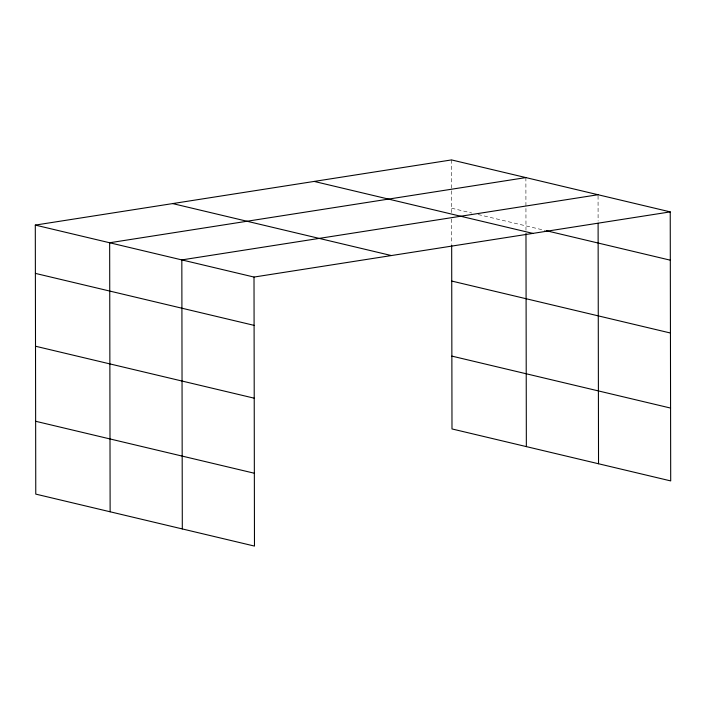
<?xml version="1.0" encoding="UTF-8"?>
<svg xmlns="http://www.w3.org/2000/svg" width="706" height="706" viewBox="0 0 706 706"><rect width="100%" height="100%" fill="white"/><g stroke="black" fill="none" stroke-linecap="round" stroke-linejoin="round"><path stroke-width="0.53" stroke-dasharray="3.53 2.65" d="M451.611 208.217L471.793 213.018M478.165 214.527L545.076 230.43M598.061 195.836L598.106 221.084M525.882 177.585L525.979 230.235M451.522 159.918L451.611 212.568M451.628 219.089L451.672 244.091"/><path stroke-width="1.06" d="M35.3 225.09L254.01 277.061L254.478 546.082L35.768 494.112L35.3 225.09L451.522 159.918L670.232 211.888L670.7 480.91L451.99 428.939L451.672 245.185M525.882 177.585L109.659 242.758L110.127 511.779M598.053 194.732L181.83 259.905L182.307 528.935M254.01 277.061L670.232 211.888M546.135 230.677L670.312 260.187M314.17 181.424L532.88 233.395M172.652 203.584L391.362 255.546M451.734 281.059L670.444 333.02M451.866 356.106L670.576 408.068M35.388 273.39L254.089 325.36M35.512 346.231L254.222 398.193M35.644 421.279L254.354 473.241M598.106 223.272L598.529 463.763M525.979 233.501L526.349 446.616"/></g></svg>
